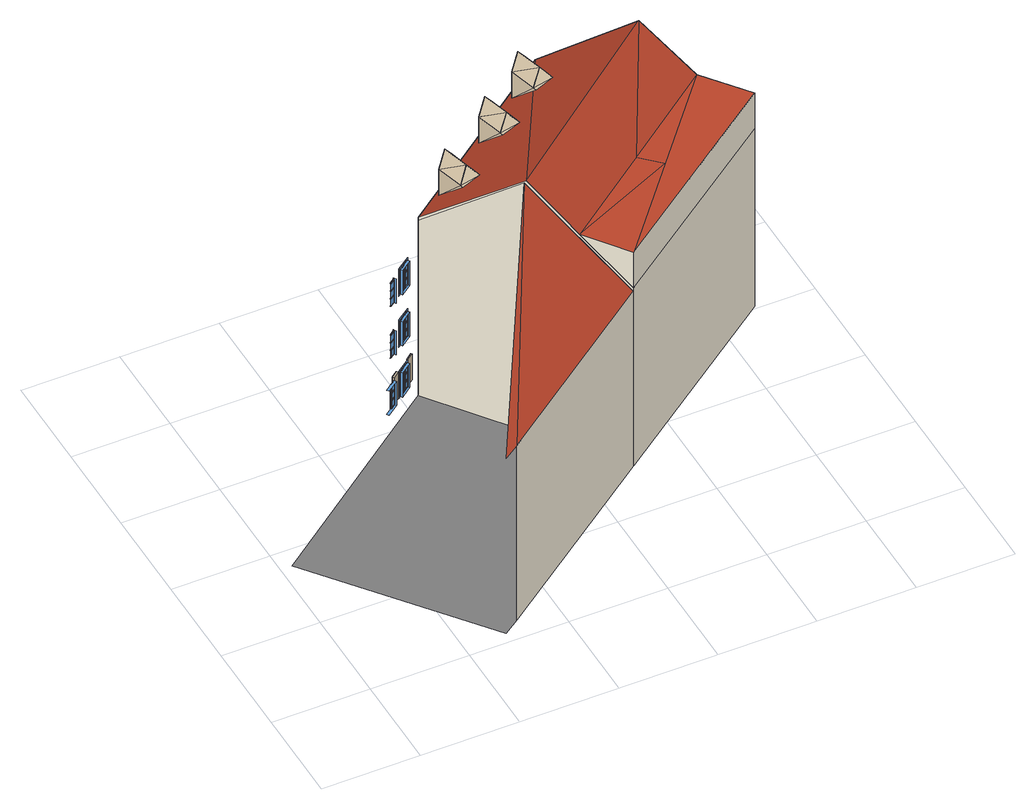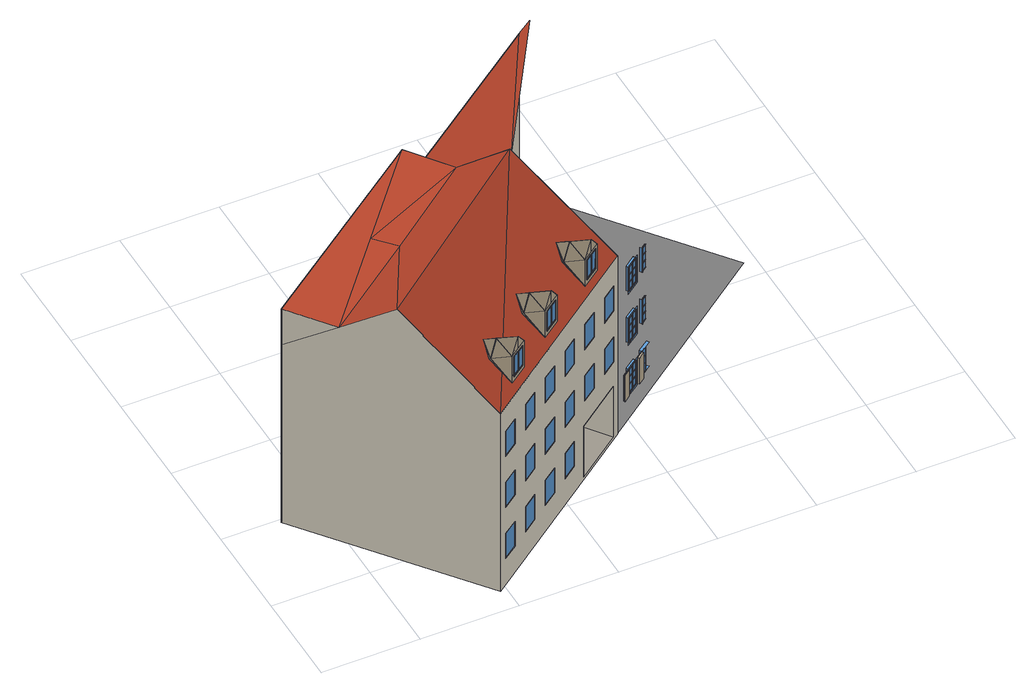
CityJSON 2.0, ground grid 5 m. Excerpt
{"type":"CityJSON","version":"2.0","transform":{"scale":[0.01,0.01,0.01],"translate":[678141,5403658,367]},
"CityObjects":{
"building1":{"type":"Building","attributes":{"measuredHeight":14.99},"children":["building1-1","building1-2"],"geometry":[{"type":"MultiSurface","lod":"3","boundaries":[[[0,1,2,3,4]],[[5,6,7]],[[8,9,10,11]],[[12,13,14,15]],[[16,17,18,19]],[[20,21,22,23]],[[24,25,26,27]],[[28,29,30,31]],[[32,26,25,33]],[[34,30,29,35]],[[36,22,21,37]],[[38,39,40,41],[42,43,44,45],[46,47,48,49],[50,51,52,53]],[[54,55,56,57],[58,59,60,61],[62,63,64,65],[66,67,68,69]],[[44,70,71,45]],[[47,72,73,48]],[[51,74,75,52]],[[60,76,77,61]],[[63,78,79,64]],[[67,80,10,68]],[[49,81,82,46]],[[53,83,84,50]],[[42,85,86,43]],[[65,87,88,62]],[[69,9,89,66]],[[58,90,91,59]],[[86,85,71,70]],[[74,84,83,75]],[[72,82,81,73]],[[91,90,77,76]],[[80,89,9,10]],[[78,88,87,79]],[[92,84,83,93]],[[94,86,85,95]],[[96,82,81,97]],[[98,89,9,8]],[[99,91,90,100]],[[101,88,87,102]],[[103,75,74,104]],[[105,71,70,106]],[[107,73,72,108]],[[11,10,80,109]],[[110,77,76,111]],[[112,79,78,113]],[[114,115,116,117],[31,118,119,28],[120,121,24,27],[122,123,20,23]],[[27,26,124,120]],[[23,22,125,122]],[[31,30,126,118]],[[119,127,29,28]],[[121,128,25,24]],[[123,129,21,20]],[[126,30,29,127]],[[129,125,22,21]],[[128,124,26,25]],[[130,125,22,36]],[[131,126,30,34]],[[132,124,26,32]],[[37,21,129,133]],[[35,29,127,134]],[[33,25,128,135]],[[46,82,72,47]],[[43,86,70,44]],[[50,84,74,51]],[[62,88,78,63]],[[59,91,76,60]],[[66,89,80,67]],[[106,70,86,94]],[[108,72,82,96]],[[104,74,84,92]],[[111,76,91,99]],[[113,78,88,101]],[[109,80,89,98]],[[136,137,138,139]],[[140,141,142,143]],[[120,124,128,121]],[[118,126,127,119]],[[122,125,129,123]],[[134,127,126,131]],[[135,128,124,132]],[[133,129,125,130]],[[144,138,137,145]],[[146,142,141,147]],[[148,13,18,149]],[[19,18,13,12]],[[150,151,152,153]],[[154,155,156,157]],[[158,159,160,161]],[[4,3,162,5]],[[163,152,151,164]],[[165,156,155,166]],[[167,160,159,168]],[[169,170,171,172]],[[173,174,175,176]],[[177,178,179,180]],[[181,182,183,184]],[[185,186,187,188]],[[189,190,191,192]],[[193,194,195,196]],[[197,198,199,200]],[[201,202,203,204]],[[205,171,170,206]],[[207,175,174,208]],[[209,179,178,210]],[[211,183,182,212]],[[213,187,186,214]],[[215,191,190,216]],[[217,195,194,218]],[[219,199,198,220]],[[221,203,202,222]],[[223,224,225,226],[180,227,228,177],[229,230,169,172],[231,232,173,176]],[[233,234,235,236],[192,237,238,189],[239,240,181,184],[241,242,185,188]],[[243,244,245,246],[204,247,248,201],[249,250,193,196],[251,252,197,200]],[[172,171,253,229]],[[228,254,178,177]],[[180,179,255,227]],[[232,256,174,173]],[[230,257,170,169]],[[176,175,258,231]],[[184,183,259,239]],[[238,260,190,189]],[[192,191,261,237]],[[242,262,186,185]],[[240,263,182,181]],[[188,187,264,241]],[[196,195,265,249]],[[248,266,202,201]],[[204,203,267,247]],[[252,268,198,197]],[[250,269,194,193]],[[200,199,270,251]],[[255,179,178,254]],[[256,258,175,174]],[[257,253,171,170]],[[261,191,190,260]],[[262,264,187,186]],[[263,259,183,182]],[[267,203,202,266]],[[268,270,199,198]],[[269,265,195,194]],[[210,178,254,271]],[[208,174,256,272]],[[206,170,257,273]],[[216,190,260,274]],[[214,186,262,275]],[[212,182,263,276]],[[222,202,266,277]],[[220,198,268,278]],[[218,194,269,279]],[[280,253,171,205]],[[281,258,175,207]],[[282,255,179,209]],[[283,259,183,211]],[[284,264,187,213]],[[285,261,191,215]],[[286,265,195,217]],[[287,270,199,219]],[[288,267,203,221]],[[229,253,257,230]],[[231,258,256,232]],[[227,255,254,228]],[[239,259,263,240]],[[241,264,262,242]],[[237,261,260,238]],[[249,265,269,250]],[[251,270,268,252]],[[247,267,266,248]],[[272,256,258,281]],[[271,254,255,282]],[[273,257,253,280]],[[275,262,264,284]],[[274,260,261,285]],[[276,263,259,283]],[[278,268,270,287]],[[277,266,267,288]],[[279,269,265,286]],[[289,290,291,292],[293,150,153,294]],[[295,296,297,298],[299,154,157,300]],[[301,302,303,304],[305,158,161,306]],[[153,152,307,294]],[[293,308,151,150]],[[157,156,309,300]],[[299,310,155,154]],[[161,160,311,306]],[[305,312,159,158]],[[308,307,152,151],[313,314,315,316],[225,224,223,226]],[[310,309,156,155],[317,318,319,320],[235,234,233,236]],[[312,311,160,159],[321,322,323,324],[245,244,243,246]],[[325,307,152,163]],[[326,309,156,165]],[[327,311,160,167]],[[164,151,308,328]],[[166,155,310,329]],[[168,159,312,330]],[[331,332,333,334]],[[335,336,337,338]],[[339,340,341,342]],[[343,344,345,346]],[[347,348,349,350]],[[351,352,353,354]],[[355,356,357,358]],[[359,360,361,362]],[[363,364,365,366]],[[367,337,336,368]],[[369,341,340,370]],[[371,333,332,372]],[[373,349,348,374]],[[375,353,352,376]],[[377,345,344,378]],[[379,361,360,380]],[[381,365,364,382]],[[383,357,356,384]],[[315,314,313,316],[342,385,386,339],[387,388,335,338],[389,390,331,334]],[[319,318,317,320],[354,391,392,351],[393,394,347,350],[395,396,343,346]],[[323,322,321,324],[366,397,398,363],[399,400,359,362],[401,402,355,358]],[[386,403,340,339]],[[388,404,336,335]],[[390,405,332,331]],[[392,406,352,351]],[[394,407,348,347]],[[396,408,344,343]],[[398,409,364,363]],[[400,410,360,359]],[[402,411,356,355]],[[338,337,412,387]],[[334,333,413,389]],[[342,341,414,385]],[[350,349,415,393]],[[346,345,416,395]],[[354,353,417,391]],[[362,361,418,399]],[[358,357,419,401]],[[366,365,420,397]],[[414,341,340,403]],[[405,413,333,332]],[[404,412,337,336]],[[417,353,352,406]],[[408,416,345,344]],[[407,415,349,348]],[[420,365,364,409]],[[411,419,357,356]],[[410,418,361,360]],[[421,413,333,371]],[[372,332,405,422]],[[423,414,341,369]],[[370,340,403,424]],[[368,336,404,425]],[[426,412,337,367]],[[427,416,345,377]],[[378,344,408,428]],[[429,417,353,375]],[[376,352,406,430]],[[374,348,407,431]],[[432,415,349,373]],[[433,419,357,383]],[[384,356,411,434]],[[435,420,365,381]],[[382,364,409,436]],[[380,360,410,437]],[[438,418,361,379]],[[387,412,404,388]],[[385,414,403,386]],[[389,413,405,390]],[[393,415,407,394]],[[391,417,406,392]],[[395,416,408,396]],[[399,418,410,400]],[[397,420,409,398]],[[401,419,411,402]],[[424,403,414,423]],[[425,404,412,426]],[[422,405,413,421]],[[430,406,417,429]],[[431,407,415,432]],[[428,408,416,427]],[[436,409,420,435]],[[437,410,418,438]],[[434,411,419,433]],[[294,307,308,293]],[[300,309,310,299]],[[306,311,312,305]],[[328,308,307,325]],[[329,310,309,326]],[[330,312,311,327]],[[162,6,5]],[[3,2,439,6,162]]],"semantics":{"surfaces":[{"type":"GroundSurface"},{"type":"RoofSurface"},{"type":"Window","frameKlumMaterialClass":"Wood","frameKlumMaterialIndex":"L101","paneMaterialClass":"Glass","_cityeditor_layer":"Unclassified.LoD3"},{"type":"WallSurface"},{"type":"RoofSurface","klumMaterialClass":"Ceramic","klumMaterialIndex":"D201","materialUncertainty":"0.3"}],"values":[0,1,2,2,2,2,2,2,2,2,2,2,2,2,2,2,2,2,2,2,2,2,2,2,2,2,2,2,2,2,2,2,2,2,2,2,2,2,2,2,2,2,2,2,2,2,2,2,2,2,2,2,2,2,2,2,2,2,2,2,2,2,2,2,2,2,2,2,2,2,2,2,2,2,2,2,2,2,2,2,2,2,2,2,2,2,3,2,2,2,2,2,2,2,2,2,2,2,2,2,2,2,2,2,2,2,2,2,2,2,2,2,2,2,2,2,2,2,2,2,2,2,2,2,2,2,2,2,2,2,2,2,2,2,2,2,2,2,2,2,2,2,2,2,2,2,2,2,2,2,2,2,2,2,2,2,2,2,2,2,2,2,2,2,2,2,2,2,2,2,2,2,2,2,2,2,2,2,2,2,2,2,2,2,2,2,2,2,2,2,2,2,2,2,2,2,2,2,2,2,2,2,2,2,2,2,2,2,2,2,2,2,2,2,2,2,2,2,2,2,2,2,2,2,2,2,2,2,2,2,2,2,2,2,2,2,2,2,2,2,2,2,2,2,2,2,2,2,2,2,2,2,2,2,2,2,2,2,2,2,2,2,2,2,2,2,2,2,2,2,2,2,2,2,2,2,2,2,2,2,2,2,4,3]}}]},
"building1-1":{"type":"BuildingInstallation","attributes":{"klumMaterialClass":"Wood","klumMaterialIndex":"L102","relationToConstruction":"outside"},"parents":["building1"],"geometry":[{"type":"MultiSurface","lod":"3","boundaries":[[[440,441,442,443]],[[441,440,444,445]],[[443,442,446,447]],[[440,443,447,444]],[[447,446,445,444]],[[442,441,445,446]]]}]},
"building1-2":{"type":"BuildingInstallation","attributes":{"klumMaterialClass":"Wood","klumMaterialIndex":"L102","relationToConstruction":"outside"},"parents":["building1"],"geometry":[{"type":"MultiSurface","lod":"3","boundaries":[[[448,449,450,451]],[[449,448,452,453]],[[451,450,454,455]],[[448,451,455,452]],[[455,454,453,452]],[[450,449,453,454]]]}]},
"building2":{"type":"Building","attributes":{"measuredHeight":15.1},"children":["building2-1","building2-2","building2-3"],"geometry":[{"type":"MultiSurface","lod":"3","boundaries":[[[456,457,458]],[[459,458,457]],[[457,460,461,459]],[[462,460,463]],[[462,461,460]],[[461,462,464]],[[464,462,463,465]],[[459,461,464]],[[466,467,456,458],[468,469,470,471],[472,473,474,475],[476,477,478,479],[480,481,482,483],[484,485,486,487],[488,489,490,491],[492,493,494,495],[496,497,498,499],[500,501,502,503],[504,505,506,507],[508,509,510,511],[512,513,514,515],[516,517,518,519],[520,521,522,523],[524,525,526,527],[528,529,530,531],[532,533,534,535]],[[536,537,538,539]],[[463,460,539]],[[459,464,538,537,466,458]],[[460,457,456,467,536,539]],[[465,463,539,538]],[[464,465,538]],[[469,468,540,541]],[[471,470,542,543]],[[544,545,546,547]],[[485,484,487,486],[545,544,547,546]],[[548,549,550,551]],[[483,482,481,480],[549,548,551,550]],[[552,553,554,555]],[[556,557,558,559]],[[559,560,561,556]],[[560,554,553,561],[562,563,564,565]],[[566,567,568,569],[570,571,572,573]],[[574,575,576,577]],[[578,579,580,581,582,577]],[[583,584,585,586]],[[587,588,579,578]],[[581,580,589,590]],[[569,591,592,566]],[[593,594,595,557]],[[582,577,576,596]],[[572,563,564,573]],[[597,582,596,598]],[[591,599,588,589]],[[557,595,600,558]],[[601,602,586,583],[552,555,559,558,603,593,557,556]],[[563,564,565,562]],[[556,561,553,552]],[[566,592,604,567]],[[597,598,575,574]],[[578,577,574,597,582,581,590,587]],[[555,554,560,559]],[[558,600,605,603]],[[603,605,594,593]],[[565,570,573,564]],[[599,591,569,568]],[[594,605,600,595],[598,596,576,575]],[[589,588,587,590]],[[571,562,563,572]],[[567,604,599,568]],[[562,571,570,565]],[[575,598,596,576]],[[606,607,608,609]],[[610,611,612,613]],[[613,614,615,610]],[[614,608,607,615],[616,617,618,619]],[[620,621,622,623],[624,625,626,627]],[[628,629,630,631]],[[632,633,634,635,636,631]],[[637,638,639,640]],[[641,642,633,632]],[[635,634,643,644]],[[623,645,646,620]],[[647,648,649,611]],[[636,631,630,650]],[[626,617,618,627]],[[651,636,650,652]],[[645,653,642,643]],[[611,649,654,612]],[[655,656,640,637],[606,609,613,612,657,647,611,610]],[[617,618,619,616]],[[610,615,607,606]],[[620,646,658,621]],[[651,652,629,628]],[[632,631,628,651,636,635,644,641]],[[609,608,614,613]],[[612,654,659,657]],[[657,659,648,647]],[[619,624,627,618]],[[653,645,623,622]],[[648,659,654,649],[652,650,630,629]],[[643,642,641,644]],[[625,616,617,626]],[[621,658,653,622]],[[616,625,624,619]],[[629,652,650,630]],[[660,661,662,663]],[[664,665,666,667]],[[667,668,669,664]],[[668,662,661,669],[670,671,672,673]],[[674,675,676,677],[678,679,680,681]],[[682,683,684,685]],[[686,687,688,689,690,685]],[[691,692,693,694]],[[695,696,687,686]],[[689,688,697,698]],[[677,699,700,674]],[[701,702,703,665]],[[690,685,684,704]],[[680,671,672,681]],[[705,690,704,706]],[[699,707,696,697]],[[665,703,708,666]],[[709,710,694,691],[660,663,667,666,711,701,665,664]],[[671,672,673,670]],[[664,669,661,660]],[[674,700,712,675]],[[705,706,683,682]],[[686,685,682,705,690,689,698,695]],[[663,662,668,667]],[[666,708,713,711]],[[711,713,702,701]],[[673,678,681,672]],[[707,699,677,676]],[[702,713,708,703],[706,704,684,683]],[[697,696,695,698]],[[679,670,671,680]],[[675,712,707,676]],[[670,679,678,673]],[[683,706,704,684]],[[714,715,716,717]],[[479,478,477,476],[715,714,717,716]],[[718,719,720,721]],[[473,472,475,474],[719,718,721,720]],[[722,723,724,725]],[[499,498,497,496],[723,722,725,724]],[[726,727,728,729]],[[493,492,495,494],[727,726,729,728]],[[730,731,732,733]],[[488,491,490,489],[731,730,733,732]],[[734,735,736,737]],[[500,503,502,501],[735,734,737,736]],[[738,739,740,741]],[[508,511,510,509],[739,738,741,740]],[[742,743,744,745]],[[506,505,504,507],[743,742,745,744]],[[746,747,748,749]],[[518,517,516,519],[747,746,749,748]],[[750,751,752,753]],[[532,535,534,533],[751,750,753,752]],[[754,755,756,757]],[[520,523,522,521],[755,754,757,756]],[[758,759,760,761]],[[513,512,515,514],[759,758,761,760]],[[762,763,764,765]],[[524,527,526,525],[763,762,765,764]],[[766,767,768,769]],[[529,528,531,530],[767,766,769,768]],[[466,537,536,467]],[[468,471,543,540]],[[470,469,541,542]]],"semantics":{"surfaces":[{"type":"RoofSurface","klumMaterialClass":"Ceramic","klumMaterialIndex":"D201","materialUncertainty":"0.3"},{"type":"RoofSurface"},{"type":"WallSurface","klumMaterialClass":"Plaster","klumMaterialIndex":"I202","materialUncertainty":"0.3"},{"type":"WallSurface"},{"type":"Window","frameKlumMaterialClass":"Plaster","frameKlumMaterialIndex":"I101","frameMaterialUncertainty":"0.3","paneMaterialClass":"Glass","_cityeditor_layer":"Unclassified.LoD3"},{"type":"Window","frameMaterialClass":"Plastic","frameMaterialUncertainty":"0.5","paneMaterialClass":"Glass","_cityeditor_layer":"Unclassified.LoD3"},{"type":"GroundSurface"},{"type":"OuterCeilingSurface"},{"type":"OuterFloorSurface","klumMaterialClass":"Concrete","klumMaterialIndex":"E304","materialUncertainty":"0.3"}],"values":[0,0,0,1,1,1,1,0,2,3,3,3,3,3,3,2,2,4,4,4,4,5,5,5,5,5,5,5,5,5,5,5,5,5,5,5,5,5,5,5,5,5,5,5,5,5,5,5,5,5,5,5,5,5,5,5,5,5,5,5,5,5,5,5,5,5,5,5,5,5,5,5,5,5,5,5,5,5,5,5,5,5,5,5,5,5,5,5,5,5,5,5,5,5,5,5,5,5,5,5,5,5,5,5,5,5,5,5,5,5,5,5,5,5,5,5,5,5,5,5,5,5,5,4,4,4,4,4,4,4,4,4,4,4,4,4,4,4,4,4,4,4,4,4,4,4,4,4,4,4,4,6,7,8]}}]},
"building2-1":{"type":"BuildingInstallation","attributes":{"_cityeditor_layer":"Unclassified.LoD3","relationToConstruction":"outside"},"parents":["building2"],"geometry":[{"type":"MultiSurface","lod":"3","boundaries":[[[770,771,772,773,774,775,776]],[[584,583,601,777]],[[778,602,586,585]],[[602,778,777,601]],[[779,780,781]],[[776,779,770]],[[782,783,780,784,774,773],[601,583,586,602]],[[776,775,784,780]],[[782,781,783]],[[782,779,780,783]],[[774,784,775]],[[785,776,779,786]],[[787,775,776]],[[782,773,772,771]],[[776,785,771,770]],[[771,785,786,779]],[[788,785,771]],[[782,779,781]],[[779,771,770]],[[780,783,781]],[[780,779,776]],[[779,782,771]],[[772,788,771]],[[777,778,585,584],[579,588,599,604,592,591,589,580]],[[785,787,776]]]}]},
"building2-2":{"type":"BuildingInstallation","attributes":{"_cityeditor_layer":"Unclassified.LoD3","relationToConstruction":"outside"},"parents":["building2"],"geometry":[{"type":"MultiSurface","lod":"3","boundaries":[[[789,790,791,792,793,794,795]],[[638,637,655,796]],[[797,656,640,639]],[[656,797,796,655]],[[798,799,800]],[[795,798,789]],[[801,802,799,793,792,803],[655,637,640,656]],[[795,794,793,799]],[[801,800,802]],[[801,798,799,802]],[[792,791,803]],[[804,795,798,805]],[[806,794,795]],[[801,803,791,790]],[[795,804,790,789]],[[790,804,805,798]],[[807,804,790]],[[801,798,800]],[[798,790,789]],[[799,802,800]],[[799,798,795]],[[798,801,790]],[[791,807,790]],[[796,797,639,638],[633,642,653,658,646,645,643,634]],[[804,806,795]]]}]},
"building2-3":{"type":"BuildingInstallation","attributes":{"_cityeditor_layer":"Unclassified.LoD3","relationToConstruction":"outside"},"parents":["building2"],"geometry":[{"type":"MultiSurface","lod":"3","boundaries":[[[808,809,810,811,812,813,814]],[[692,691,709,815]],[[816,710,694,693]],[[710,816,815,709]],[[817,818,819]],[[814,817,808]],[[820,821,818,812,811],[709,691,694,710]],[[814,813,812,818]],[[820,819,821]],[[820,817,818,821]],[[822,814,817,823]],[[824,813,814]],[[820,811,810,809]],[[814,822,809,808]],[[809,822,823,817]],[[825,822,809]],[[820,817,819]],[[817,809,808]],[[818,821,819]],[[818,817,814]],[[817,820,809]],[[810,825,809]],[[815,816,693,692],[687,696,707,712,700,699,697,688]],[[822,824,814]]]}]}
},
"vertices":[
[715,56,42],[60,895,42],[1082,1664,42],[1731,802,42],[795,113,42],[795,113,1101],[1402,1239,1542],[715,56,1101],[856,1485,503],[854,1488,503],[854,1488,548],[856,1485,548],[891,1502,188],[883,1512,188],[825,1468,188],[833,1458,188],[833,1458,335],[825,1468,335],[883,1512,335],[891,1502,335],[856,1492,238],[857,1491,238],[857,1491,193],[856,1492,193],[856,1492,284],[857,1491,284],[857,1491,240],[856,1492,240],[856,1492,331],[857,1491,331],[857,1491,286],[856,1492,286],[860,1487,240],[860,1487,284],[860,1487,286],[860,1487,331],[860,1487,193],[860,1487,238],[878,1509,814],[852,1489,814],[852,1489,956],[878,1509,956],[853,1489,909],[877,1508,909],[877,1508,954],[853,1489,954],[877,1508,863],[877,1508,907],[853,1489,907],[853,1489,863],[877,1508,816],[877,1508,861],[853,1489,861],[853,1489,816],[878,1509,501],[852,1489,501],[852,1489,643],[878,1509,643],[853,1489,596],[877,1508,596],[877,1508,641],[853,1489,641],[877,1508,550],[877,1508,594],[853,1489,594],[853,1489,550],[877,1508,503],[877,1508,548],[853,1489,548],[853,1489,503],[878,1506,954],[854,1488,954],[878,1506,907],[854,1488,907],[878,1506,861],[854,1488,861],[878,1506,641],[854,1488,641],[878,1506,594],[854,1488,594],[878,1506,548],[854,1488,863],[878,1506,863],[854,1488,816],[878,1506,816],[854,1488,909],[878,1506,909],[854,1488,550],[878,1506,550],[878,1506,503],[854,1488,596],[878,1506,596],[880,1503,816],[856,1485,816],[880,1503,909],[856,1485,909],[880,1503,863],[856,1485,863],[880,1503,503],[880,1503,596],[856,1485,596],[880,1503,550],[856,1485,550],[856,1485,861],[880,1503,861],[856,1485,954],[880,1503,954],[856,1485,907],[880,1503,907],[880,1503,548],[856,1485,641],[880,1503,641],[856,1485,594],[880,1503,594],[882,1511,191],[855,1491,191],[855,1491,332],[882,1511,332],[880,1510,286],[880,1510,331],[880,1510,240],[880,1510,284],[880,1510,193],[880,1510,238],[882,1509,240],[882,1509,193],[882,1509,286],[882,1509,331],[882,1509,284],[882,1509,238],[884,1506,193],[884,1506,286],[884,1506,240],[884,1506,238],[884,1506,331],[884,1506,284],[879,1512,811],[880,1510,811],[880,1510,958],[879,1512,958],[879,1512,498],[880,1510,498],[880,1510,645],[879,1512,645],[888,1499,958],[888,1499,811],[888,1499,645],[888,1499,498],[882,1514,188],[882,1514,335],[932,1551,335],[933,1550,335],[933,1550,188],[932,1551,188],[932,1551,955],[933,1550,955],[933,1550,808],[932,1551,808],[932,1551,645],[933,1550,645],[933,1550,498],[932,1551,498],[1731,802,1101],[941,1539,188],[941,1539,335],[941,1539,808],[941,1539,955],[941,1539,498],[941,1539,645],[936,1552,284],[937,1550,284],[937,1550,239],[936,1552,239],[936,1552,238],[937,1550,238],[937,1550,193],[936,1552,193],[936,1552,330],[937,1550,330],[937,1550,286],[936,1552,286],[936,1552,904],[937,1550,904],[937,1550,859],[936,1552,859],[936,1552,857],[937,1550,857],[937,1550,813],[936,1552,813],[936,1552,950],[937,1550,950],[937,1550,906],[936,1552,906],[936,1552,594],[937,1550,594],[937,1550,549],[936,1552,549],[936,1552,547],[937,1550,547],[937,1550,503],[936,1552,503],[936,1552,640],[937,1550,640],[937,1550,596],[936,1552,596],[939,1547,239],[939,1547,284],[939,1547,193],[939,1547,238],[939,1547,286],[939,1547,330],[939,1547,859],[939,1547,904],[939,1547,813],[939,1547,857],[939,1547,906],[939,1547,950],[939,1547,549],[939,1547,594],[939,1547,503],[939,1547,547],[939,1547,596],[939,1547,640],[961,1571,191],[935,1551,191],[935,1551,332],[961,1571,332],[960,1570,286],[960,1570,330],[960,1570,239],[960,1570,284],[960,1570,193],[960,1570,238],[961,1571,811],[935,1551,811],[935,1551,952],[961,1571,952],[960,1570,906],[960,1570,950],[960,1570,859],[960,1570,904],[960,1570,813],[960,1570,857],[961,1571,501],[935,1551,501],[935,1551,642],[961,1571,642],[960,1570,596],[960,1570,640],[960,1570,549],[960,1570,594],[960,1570,503],[960,1570,547],[961,1569,239],[961,1569,330],[961,1569,286],[961,1569,238],[961,1569,284],[961,1569,193],[961,1569,859],[961,1569,950],[961,1569,906],[961,1569,857],[961,1569,904],[961,1569,813],[961,1569,549],[961,1569,640],[961,1569,596],[961,1569,547],[961,1569,594],[961,1569,503],[964,1566,330],[964,1566,238],[964,1566,284],[964,1566,950],[964,1566,857],[964,1566,904],[964,1566,640],[964,1566,547],[964,1566,594],[964,1566,239],[964,1566,193],[964,1566,286],[964,1566,859],[964,1566,813],[964,1566,906],[964,1566,549],[964,1566,503],[964,1566,596],[996,1600,178],[926,1547,178],[926,1547,345],[996,1600,345],[990,1595,335],[990,1595,188],[996,1600,798],[926,1547,798],[926,1547,965],[996,1600,965],[990,1595,955],[990,1595,808],[996,1600,488],[926,1547,488],[926,1547,655],[996,1600,655],[990,1595,645],[990,1595,498],[991,1594,188],[991,1594,335],[991,1594,808],[991,1594,955],[991,1594,498],[991,1594,645],[963,1572,332],[963,1572,191],[990,1592,191],[990,1592,332],[963,1572,952],[963,1572,811],[990,1592,811],[990,1592,952],[963,1572,642],[963,1572,501],[990,1592,501],[990,1592,642],[999,1583,188],[999,1583,808],[999,1583,498],[999,1583,335],[999,1583,955],[999,1583,645],[964,1573,238],[965,1572,238],[965,1572,193],[964,1573,193],[964,1573,284],[965,1572,284],[965,1572,239],[964,1573,239],[964,1573,330],[965,1572,330],[965,1572,286],[964,1573,286],[964,1573,857],[965,1572,857],[965,1572,813],[964,1573,813],[964,1573,904],[965,1572,904],[965,1572,859],[964,1573,859],[964,1573,950],[965,1572,950],[965,1572,906],[964,1573,906],[964,1573,547],[965,1572,547],[965,1572,503],[964,1573,503],[964,1573,594],[965,1572,594],[965,1572,549],[964,1573,549],[964,1573,640],[965,1572,640],[965,1572,596],[964,1573,596],[968,1569,239],[968,1569,284],[968,1569,286],[968,1569,330],[968,1569,193],[968,1569,238],[968,1569,859],[968,1569,904],[968,1569,906],[968,1569,950],[968,1569,813],[968,1569,857],[968,1569,549],[968,1569,594],[968,1569,596],[968,1569,640],[968,1569,503],[968,1569,547],[988,1592,286],[988,1592,330],[988,1592,239],[988,1592,284],[988,1592,193],[988,1592,238],[988,1592,906],[988,1592,950],[988,1592,859],[988,1592,904],[988,1592,813],[988,1592,857],[988,1592,596],[988,1592,640],[988,1592,549],[988,1592,594],[988,1592,503],[988,1592,547],[990,1590,330],[990,1590,284],[990,1590,238],[990,1590,950],[990,1590,904],[990,1590,857],[990,1590,640],[990,1590,594],[990,1590,547],[990,1590,239],[990,1590,193],[990,1590,286],[990,1590,859],[990,1590,813],[990,1590,906],[990,1590,549],[990,1590,503],[990,1590,596],[992,1587,193],[992,1587,238],[992,1587,286],[992,1587,330],[992,1587,284],[992,1587,239],[992,1587,813],[992,1587,857],[992,1587,906],[992,1587,950],[992,1587,904],[992,1587,859],[992,1587,503],[992,1587,547],[992,1587,596],[992,1587,640],[992,1587,594],[992,1587,549],[1082,1664,1101],
[890,1520,186],[924,1546,186],[924,1546,342],[890,1520,342],[883,1529,186],[917,1555,186],[917,1555,342],[883,1529,342],
[997,1601,186],[1032,1626,186],[1032,1626,342],[997,1601,342],[994,1606,186],[1028,1632,186],[1028,1632,342],[994,1606,342],
[1084,1666,1118],[1409,1235,1552],[2032,2375,1118],[2349,1969,1552],[1572,1020,1335],[2035,1374,1330],[2130,1273,1335],[1735,804,1335],[2526,1743,1335],[2703,1516,1335],[2032,2375,42],[1084,1666,42],[1118,1692,362],[1118,1692,56],[1357,1870,56],[1357,1870,362],[1915,2288,350],[1915,2288,198],[1990,2343,198],[1990,2343,350],[1829,2224,198],[1829,2224,350],[1755,2168,350],[1755,2168,198],[1669,2104,198],[1669,2104,350],[1595,2049,350],[1595,2049,198],[1435,1929,350],[1435,1929,198],[1509,1984,198],[1509,1984,350],[1915,2288,508],[1990,2343,508],[1990,2343,660],[1915,2288,660],[1755,2168,660],[1755,2168,508],[1829,2224,508],[1829,2224,660],[1669,2104,508],[1669,2104,660],[1595,2049,660],[1595,2049,508],[1435,1929,508],[1509,1984,508],[1509,1984,660],[1435,1929,660],[1349,1864,660],[1275,1809,660],[1275,1809,508],[1349,1864,508],[1115,1689,508],[1189,1745,508],[1189,1745,660],[1115,1689,660],[1915,2288,970],[1915,2288,818],[1990,2343,818],[1990,2343,970],[1829,2224,970],[1755,2168,970],[1755,2168,818],[1829,2224,818],[1595,2049,818],[1669,2104,818],[1669,2104,970],[1595,2049,970],[1435,1929,818],[1509,1984,818],[1509,1984,970],[1435,1929,970],[1275,1809,970],[1275,1809,818],[1349,1864,818],[1349,1864,970],[1115,1689,818],[1189,1745,818],[1189,1745,970],[1115,1689,970],[1735,804,42],[2703,1516,42],[2703,1516,1118],[1735,804,1118],[1446,1253,362],[1446,1253,56],[1685,1431,56],[1685,1431,362],[1439,1932,345],[1505,1981,345],[1505,1981,204],[1439,1932,204],[1599,2052,345],[1665,2101,345],[1665,2101,204],[1599,2052,204],[1821,2177,1283],[1822,2175,1283],[1823,2175,1168],[1821,2177,1168],[1853,2201,1283],[1854,2201,1283],[1854,2202,1168],[1853,2201,1168],[1855,2199,1168],[1854,2199,1283],[1823,2176,1174],[1854,2198,1173],[1853,2198,1278],[1823,2175,1278],[1826,2171,1168],[1825,2171,1283],[1857,2195,1283],[1858,2195,1168],[1826,2171,1278],[1826,2172,1174],[1857,2194,1173],[1856,2194,1278],[1859,2196,1278],[1856,2200,1278],[1888,2223,1278],[1891,2219,1278],[1891,2219,1283],[1892,2217,1283],[1893,2217,1168],[1891,2220,1168],[1891,2220,1173],[1820,2176,1165],[1826,2168,1165],[1894,2219,1164],[1888,2227,1164],[1859,2195,1283],[1860,2193,1283],[1860,2194,1168],[1859,2196,1168],[1859,2193,1168],[1827,2169,1168],[1887,2226,1283],[1889,2224,1283],[1856,2199,1283],[1888,2223,1173],[1860,2196,1173],[1857,2200,1173],[1859,2193,1283],[1856,2200,1168],[1820,2176,1287],[1888,2226,1287],[1887,2226,1168],[1827,2169,1283],[1889,2224,1168],[1551,1972,1285],[1552,1970,1285],[1553,1970,1170],[1551,1972,1170],[1583,1996,1285],[1584,1997,1285],[1584,1997,1170],[1583,1996,1170],[1585,1994,1170],[1584,1994,1285],[1553,1971,1175],[1584,1993,1175],[1583,1993,1280],[1553,1971,1280],[1555,1966,1170],[1555,1966,1285],[1588,1990,1285],[1588,1990,1170],[1556,1967,1280],[1556,1967,1175],[1587,1989,1175],[1586,1989,1280],[1589,1991,1280],[1586,1995,1280],[1618,2018,1280],[1621,2015,1280],[1621,2015,1285],[1622,2012,1285],[1623,2013,1170],[1621,2015,1170],[1621,2015,1175],[1550,1971,1166],[1556,1963,1166],[1624,2014,1166],[1618,2022,1166],[1589,1991,1285],[1590,1989,1285],[1590,1989,1170],[1589,1991,1170],[1589,1988,1170],[1557,1964,1170],[1617,2021,1285],[1618,2019,1285],[1586,1995,1285],[1618,2019,1175],[1590,1992,1175],[1587,1996,1175],[1589,1988,1285],[1586,1995,1170],[1550,1971,1289],[1618,2022,1289],[1617,2021,1170],[1557,1964,1285],[1619,2019,1170],[1233,1742,1281],[1234,1740,1281],[1235,1740,1166],[1233,1742,1166],[1265,1766,1281],[1266,1766,1281],[1267,1767,1165],[1265,1766,1165],[1267,1764,1165],[1267,1763,1281],[1236,1741,1171],[1266,1763,1171],[1266,1763,1276],[1235,1740,1276],[1238,1736,1166],[1237,1736,1281],[1270,1759,1281],[1270,1760,1165],[1238,1736,1276],[1239,1737,1171],[1269,1759,1171],[1269,1759,1276],[1272,1761,1275],[1269,1765,1275],[1300,1788,1275],[1303,1784,1275],[1303,1784,1280],[1305,1782,1280],[1305,1782,1165],[1303,1784,1165],[1303,1784,1170],[1232,1741,1162],[1238,1733,1162],[1306,1783,1162],[1300,1792,1162],[1271,1760,1281],[1272,1758,1281],[1272,1758,1165],[1271,1761,1165],[1271,1758,1165],[1239,1734,1166],[1299,1791,1280],[1301,1789,1280],[1268,1764,1281],[1300,1788,1170],[1272,1761,1171],[1269,1765,1171],[1271,1758,1281],[1268,1765,1165],[1232,1741,1285],[1300,1791,1284],[1299,1791,1165],[1239,1734,1281],[1301,1789,1165],[1760,2172,345],[1825,2221,345],[1825,2221,204],[1760,2172,204],[1920,2291,345],[1985,2340,345],[1985,2340,204],[1920,2291,204],[1599,2052,655],[1665,2101,655],[1665,2101,514],[1599,2052,514],[1760,2172,655],[1825,2221,655],[1825,2221,514],[1760,2172,514],[1920,2291,655],[1985,2340,655],[1985,2340,514],[1920,2291,514],[1439,1932,655],[1505,1981,655],[1505,1981,514],[1439,1932,514],[1119,1693,655],[1184,1742,655],[1184,1742,514],[1119,1693,514],[1279,1812,655],[1345,1861,655],[1345,1861,514],[1279,1812,514],[1760,2172,965],[1825,2221,965],[1825,2221,824],[1760,2172,824],[1119,1693,965],[1184,1742,965],[1184,1742,824],[1119,1693,824],[1599,2052,965],[1665,2101,965],[1665,2101,824],[1599,2052,824],[1920,2291,965],[1985,2340,965],[1985,2340,824],[1920,2291,824],[1439,1932,965],[1505,1981,965],[1505,1981,824],[1439,1932,824],[1279,1812,965],[1345,1861,965],[1345,1861,824],[1279,1812,824],
[1921,2116,1249],[1872,2079,1250],[1810,2164,1147],[1808,2167,1144],[1906,2240,1144],[1907,2238,1146],[1970,2153,1249],[1826,2168,1287],[1894,2218,1287],[1922,2116,1324],[1905,2239,1305],[1856,2203,1378],[1807,2167,1303],[1856,2203,1304],[1906,2240,1145],[1962,2062,1290],[1934,2099,1313],[1974,2147,1245],[1880,2068,1243],
[1651,1911,1251],[1602,1874,1251],[1540,1959,1149],[1538,1963,1145],[1636,2035,1146],[1637,2033,1148],[1700,1948,1251],[1556,1963,1289],[1624,2014,1289],[1652,1911,1325],[1635,2034,1306],[1586,1998,1380],[1538,1962,1305],[1586,1998,1306],[1538,1963,1146],[1692,1857,1291],[1664,1895,1315],[1704,1943,1247],[1610,1863,1245],
[1333,1681,1246],[1285,1643,1247],[1223,1729,1145],[1220,1732,1141],[1318,1804,1142],[1319,1803,1144],[1382,1718,1246],[1238,1733,1285],[1306,1783,1284],[1334,1681,1321],[1317,1804,1302],[1268,1768,1376],[1220,1732,1301],[1268,1768,1301],[1374,1627,1287],[1346,1664,1311],[1386,1712,1243],[1292,1633,1240]
]}
